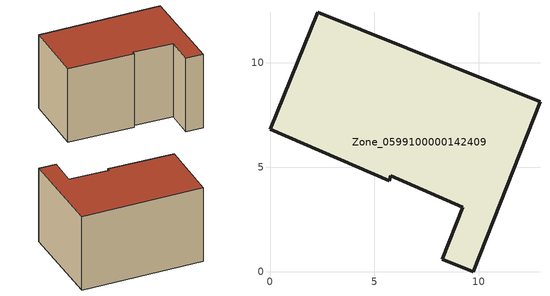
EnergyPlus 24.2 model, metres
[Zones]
Zone_0599100000142409
 floor ground (C_G): 2.29,12.42 12.92,8.14 9.74,0 8.24,0.6 9.23,3.08 5.78,4.6 5.7,4.35 0,6.81 z0
 wall outside (C_F): 12.92,8.14 2.29,12.42 0,6.81 5.7,4.35 5.78,4.6 9.23,3.08 8.24,0.6 9.74,0 12.92,8.14 z0:7.42
 roof outside (C_R): 9.74,0 12.92,8.14 2.29,12.42 0,6.81 5.7,4.35 5.78,4.6 9.23,3.08 8.24,0.6 z7.42
[BUILDING]
Pand.0599100000142409: North Axis=0; Terrain=City; Loads Convergence Tolerance Value=0.04; Temperature Convergence Tolerance Value=0.4; Solar Distribution=FullExterior; Maximum Number of Warmup Days=25; Minimum Number of Warmup Days=1
[Site:Location]
Rotterdam.The.Hague.AP_ZH_NLD Design_Conditions: Latitude=51.96; Longitude=4.45; Time Zone=1; Elevation=-4.5
[SITE:GROUNDTEMPERATURE:BUILDINGSURFACE]
18, 18, 18, 18, 18, 18, 18, 18, 18, 18, 18, 18
[MATERIAL] Thermal Absorptance=0.9; Solar Absorptance=0.7; Visible Absorptance=0.7
Name | Roughness | Thickness | Conductivity | Density | Specific Heat
G.TC.1946 | MediumSmooth | 0.15 | 1 | 540 | 1210
F.TC.1946 | Rough | 0.3 | 0.857143 | 1920 | 840
R.TC.1946 | MediumRough | 0.2 | 0.909091 | 1500 | 1000
[CONSTRUCTION]
C_G: G.TC.1946
C_F: F.TC.1946
C_R: R.TC.1946
[ZONE]
Zone_0599100000142409: Type=1; Multiplier=1; Ceiling Height=Autocalculate; Volume=Autocalculate; Floor Area=autocalculate; Part of Total Floor Area=Yes
[ZONEINFILTRATION:DESIGNFLOWRATE]
Infil_Zone_0599100000142409: Zone or ZoneList or Space or SpaceList=Zone_0599100000142409; Schedule=AlwaysOn; Design Flow Rate Calculation Method=Flow/Area; Flow Rate per Floor Area=0.003; Constant Term Coefficient=1; Temperature Term Coefficient=0; Velocity Term Coefficient=0; Velocity Squared Term Coefficient=0
[HVACTEMPLATE:ZONE:IDEALLOADSAIRSYSTEM]
Zone_0599100000142409: Maximum Heating Supply Air Temperature=50; Minimum Cooling Supply Air Temperature=13; Maximum Heating Supply Air Humidity Ratio=0.0156; Minimum Cooling Supply Air Humidity Ratio=0.0077; Heating Limit=NoLimit; Cooling Limit=NoLimit; Dehumidification Control Type=ConstantSensibleHeatRatio; Cooling Sensible Heat Ratio=0.7; Dehumidification Setpoint=60; Humidification Control Type=None; Humidification Setpoint=30; Outdoor Air Method=None; Outdoor Air Flow Rate per Person=0.00944; Outdoor Air Flow Rate per Zone Floor Area=0; Outdoor Air Flow Rate per Zone=0; Demand Controlled Ventilation Type=None; Outdoor Air Economizer Type=NoEconomizer; Heat Recovery Type=None; Sensible Heat Recovery Effectiveness=0.7; Latent Heat Recovery Effectiveness=0.65
[ZONECONTROL:THERMOSTAT]
ThermostatControl_Zone_0599100000142409: Zone or ZoneList=Zone_0599100000142409; Control Type Schedule=DualSetpointControlType; Control 1=Thermostat_Zone_0599100000142409; Temperature Difference Between Cutout And Setpoint=0
[THERMOSTATSETPOINT:DUALSETPOINT]
Thermostat_Zone_0599100000142409: Heating Setpoint Temperature Schedule=HeatingSetpoint_Zone_0599100000142409; Cooling Setpoint Temperature Schedule=CoolingSetpoint_Zone_0599100000142409
[SCHEDULE:COMPACT]
HeatingSetpoint_Zone_0599100000142409: Through: 12/31, For: AllDays, Until: 24:00, 21
CoolingSetpoint_Zone_0599100000142409: Through: 12/31, For: AllDays, Until: 24:00, 24
DualSetpointControlType: Through: 12/31, For: AllDays, Until: 24:00, 4
AlwaysOn: Through: 12/31, For: AllDays, Until: 24:00, 1
